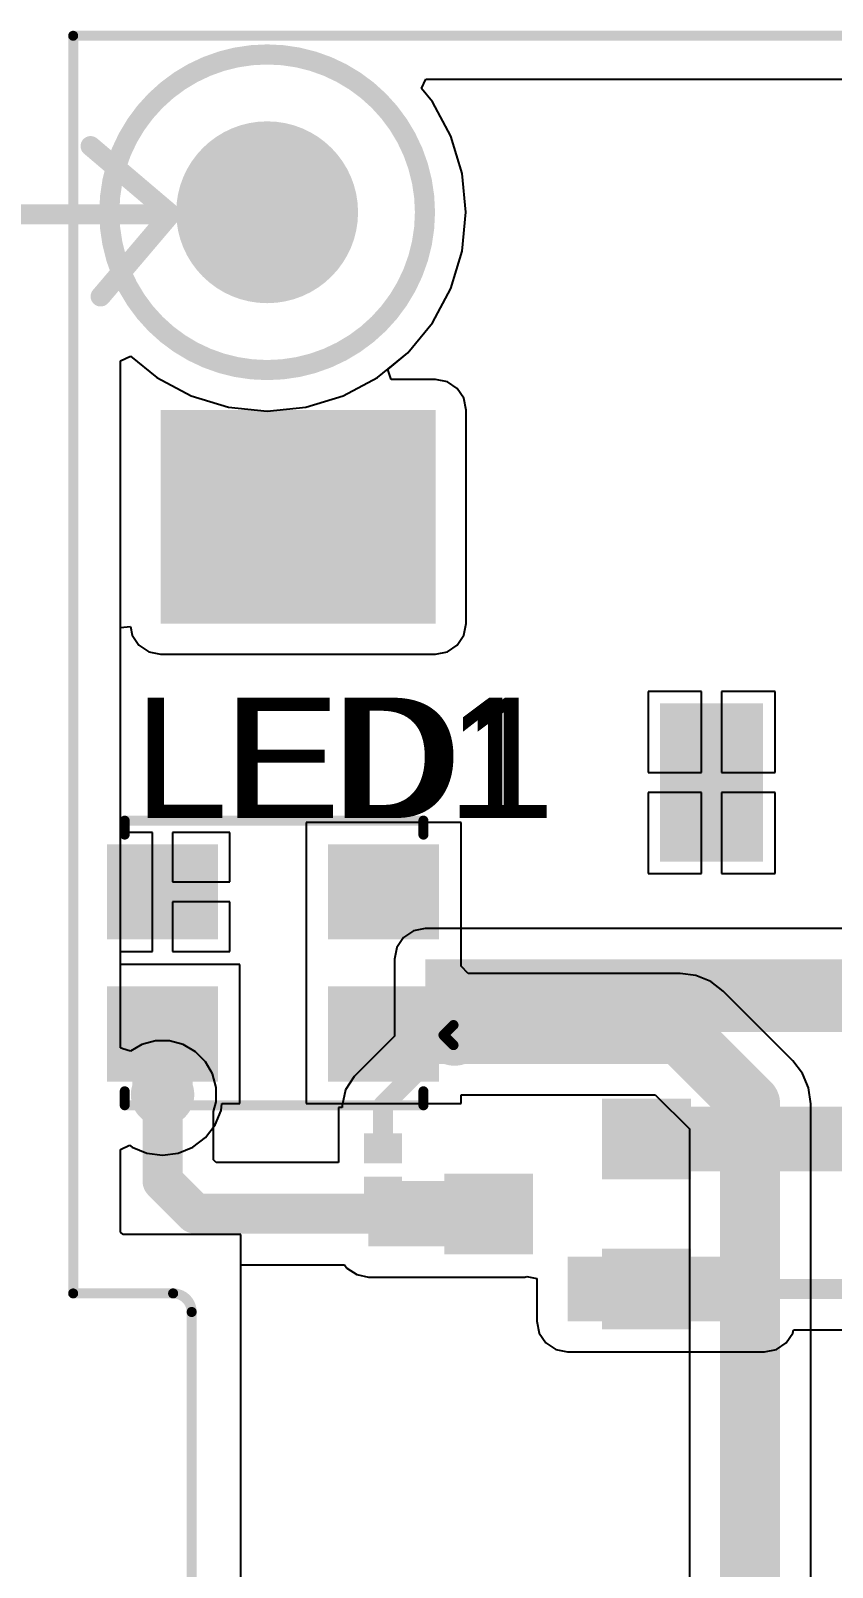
# Model space of a CAD drawing. Header units: millimetres. Extents: x -25 to 98, y -11 to 79.
# Drawn here: x -3.04 to 7.11, y 21.41 to 40.87 of the extents above; entities that cross this region are included whole.
import ezdxf

# ---------------------------------------------------------------- set-up
doc = ezdxf.new("R2010")
doc.units = ezdxf.units.MM
for name, color, linetype in [('BottomLayer', 5, 'Continuous'), ('BottomPaste', 16, 'Continuous'), ('BottomSolder', 6, 'Continuous'), ('KeepOutLayer', 6, 'Continuous'), ('Mechanical1', 6, 'Continuous'), ('Mechanical2', 216, 'Continuous'), ('MultiLayer', 9, 'Continuous'), ('PadHoleLayer', 156, 'Continuous'), ('TopLayer', 1, 'Continuous'), ('TopOverlay', 2, 'Continuous'), ('TopPaste', 8, 'Continuous'), ('TopSolder', 216, 'Continuous'), ('ViaHoleLayer', 16, 'Continuous')]:
    doc.layers.add(name, color=color, linetype=linetype)
doc.styles.add('Arial', font='', dxfattribs={"height": 0.2})
doc.styles.get('Arial').set_extended_font_data('Arial')

# ---------------------------------------------------------------- blocks, each defined once
blk = doc.blocks.new('R___0201_B_10')
at = {"layer": 'BottomLayer'}
for points in [[(-0.41, 0.185), (-0.14, 0.185), (-0.14, -0.185), (-0.41, -0.185)], [(0.14, 0.185), (0.41, 0.185), (0.41, -0.185), (0.14, -0.185)]]:
    blk.add_hatch(color=5, dxfattribs=at).paths.add_polyline_path(points)
at = {"layer": 'BottomPaste'}
for points in [[(-0.41, 0.185), (-0.14, 0.185), (-0.14, -0.185), (-0.41, -0.185)], [(0.14, 0.185), (0.41, 0.185), (0.41, -0.185), (0.14, -0.185)]]:
    blk.add_hatch(color=16, dxfattribs=at).paths.add_polyline_path(points)
at = {"layer": 'BottomSolder'}
for points in [[(-0.465, 0.24), (-0.085, 0.24), (-0.085, -0.24), (-0.465, -0.24)], [(0.085, 0.24), (0.465, 0.24), (0.465, -0.24), (0.085, -0.24)]]:
    blk.add_hatch(color=6, dxfattribs=at).paths.add_polyline_path(points)
blk = doc.blocks.new('R___0201_B_11')
at = {"layer": 'BottomLayer'}
for points in [[(-0.41, 0.185), (-0.14, 0.185), (-0.14, -0.185), (-0.41, -0.185)], [(0.14, 0.185), (0.41, 0.185), (0.41, -0.185), (0.14, -0.185)]]:
    blk.add_hatch(color=5, dxfattribs=at).paths.add_polyline_path(points)
at = {"layer": 'BottomPaste'}
for points in [[(-0.41, 0.185), (-0.14, 0.185), (-0.14, -0.185), (-0.41, -0.185)], [(0.14, 0.185), (0.41, 0.185), (0.41, -0.185), (0.14, -0.185)]]:
    blk.add_hatch(color=16, dxfattribs=at).paths.add_polyline_path(points)
at = {"layer": 'BottomSolder'}
for points in [[(-0.465, 0.24), (-0.085, 0.24), (-0.085, -0.24), (-0.465, -0.24)], [(0.085, 0.24), (0.465, 0.24), (0.465, -0.24), (0.085, -0.24)]]:
    blk.add_hatch(color=6, dxfattribs=at).paths.add_polyline_path(points)
blk = doc.blocks.new('S___23_B_13')
at = {"layer": 'BottomLayer'}
for points in [[(-1.36, 1.46), (-0.54, 1.46), (-0.54, 0.54), (-1.36, 0.54)], [(0.54, 1.46), (1.36, 1.46), (1.36, 0.54), (0.54, 0.54)], [(-0.41, -0.54), (0.41, -0.54), (0.41, -1.46), (-0.41, -1.46)]]:
    blk.add_hatch(color=5, dxfattribs=at).paths.add_polyline_path(points)
at = {"layer": 'BottomPaste'}
for points in [[(-1.36, 1.46), (-0.54, 1.46), (-0.54, 0.54), (-1.36, 0.54)], [(0.54, 1.46), (1.36, 1.46), (1.36, 0.54), (0.54, 0.54)], [(-0.41, -0.54), (0.41, -0.54), (0.41, -1.46), (-0.41, -1.46)]]:
    blk.add_hatch(color=16, dxfattribs=at).paths.add_polyline_path(points)
at = {"layer": 'BottomSolder'}
for points in [[(-1.462, 1.562), (-0.438, 1.562), (-0.438, 0.438), (-1.462, 0.438)], [(0.438, 1.562), (1.462, 1.562), (1.462, 0.438), (0.438, 0.438)], [(-0.512, -0.438), (0.512, -0.438), (0.512, -1.562), (-0.512, -1.562)]]:
    blk.add_hatch(color=6, dxfattribs=at).paths.add_polyline_path(points)
blk = doc.blocks.new('WS2812B_M____14')
at = {"layer": 'TopLayer'}
for points in [[(-2, 1.4), (-0.8, 1.4), (-0.8, 0.4), (-2, 0.4)], [(0.8, 1.4), (2, 1.4), (2, 0.4), (0.8, 0.4)], [(-2, -0.4), (-0.8, -0.4), (-0.8, -1.4), (-2, -1.4)], [(0.8, -0.4), (2, -0.4), (2, -1.4), (0.8, -1.4)]]:
    blk.add_hatch(color=1, dxfattribs=at).paths.add_polyline_path(points)
at = {"layer": 'TopPaste'}
for points in [[(-2, 1.4), (-0.8, 1.4), (-0.8, 0.4), (-2, 0.4)], [(0.8, 1.4), (2, 1.4), (2, 0.4), (0.8, 0.4)], [(-2, -0.4), (-0.8, -0.4), (-0.8, -1.4), (-2, -1.4)], [(0.8, -0.4), (2, -0.4), (2, -1.4), (0.8, -1.4)]]:
    blk.add_hatch(color=8, dxfattribs=at).paths.add_polyline_path(points)
at = {"layer": 'TopSolder'}
for points in [[(-2.102, 1.502), (-0.698, 1.502), (-0.698, 0.298), (-2.102, 0.298)], [(0.698, 1.502), (2.102, 1.502), (2.102, 0.298), (0.698, 0.298)], [(-2.102, -0.298), (-0.698, -0.298), (-0.698, -1.502), (-2.102, -1.502)], [(0.698, -0.298), (2.102, -0.298), (2.102, -1.502), (0.698, -1.502)]]:
    blk.add_hatch(color=216, dxfattribs=at).paths.add_polyline_path(points)
at = {"layer": 'TopOverlay', "const_width": 0.127}
for points in [[(-1.905, 1.803), (-1.905, 1.626)], [(1.88, 1.803), (-1.905, 1.803)], [(1.88, 1.803), (1.88, 1.626)], [(-2.286, 1.041), (-2.286, 0.787)], [(-2.159, 0.914), (-2.286, 1.041)], [(-2.159, 0.914), (-2.286, 0.787)], [(-1.905, -1.626), (-1.905, -1.803)], [(1.88, -1.803), (-1.905, -1.803)], [(1.88, -1.626), (1.88, -1.803)]]:
    blk.add_lwpolyline(points, dxfattribs=at)
at = {"layer": 'TopOverlay', "const_width": 0.0635}
for points in [[(-1.937, 1.803, 1), (-1.873, 1.803, 1)], [(-1.937, 1.803, 1), (-1.873, 1.803, 1)], [(1.848, 1.803, 1), (1.911, 1.803, 1)], [(1.848, 1.803, 1), (1.911, 1.803, 1)], [(-1.937, 1.626, 1), (-1.873, 1.626, 1)], [(1.848, 1.626, 1), (1.911, 1.626, 1)], [(-2.318, 1.041, 1), (-2.254, 1.041, 1)], [(-2.318, 1.041, 1), (-2.254, 1.041, 1)], [(-2.191, 0.914, 1), (-2.127, 0.914, 1)], [(-2.191, 0.914, 1), (-2.127, 0.914, 1)], [(-2.318, 0.787, 1), (-2.254, 0.787, 1)], [(-2.318, 0.787, 1), (-2.254, 0.787, 1)], [(-1.937, -1.626, 1), (-1.873, -1.626, 1)], [(-1.937, -1.803, 1), (-1.873, -1.803, 1)], [(-1.937, -1.803, 1), (-1.873, -1.803, 1)], [(1.848, -1.626, 1), (1.911, -1.626, 1)], [(1.848, -1.803, 1), (1.911, -1.803, 1)], [(1.848, -1.803, 1), (1.911, -1.803, 1)]]:
    blk.add_lwpolyline(points, format="xyb", close=True, dxfattribs=at)
at = {"layer": 'TopOverlay'}
blk.add_text('LED1', height=1.524, rotation=-180, dxfattribs=at).set_placement((1.754, -1.837))
blk = doc.blocks.new('F0502_B_18_15T_R_B_16')
at = {"layer": 'BottomLayer'}
for points in [[(-5.87, 0.45), (-6.97, 0.45), (-6.97, 2.25), (-5.87, 2.25)], [(5.87, 2.25), (6.97, 2.25), (6.97, 0.45), (5.87, 0.45)], [(-4.4, -0.89), (-4.1, -0.89), (-4.1, -1.81), (-4.4, -1.81)], [(-3.9, -0.89), (-3.6, -0.89), (-3.6, -1.81), (-3.9, -1.81)], [(-3.4, -0.89), (-3.1, -0.89), (-3.1, -1.81), (-3.4, -1.81)], [(-2.9, -0.89), (-2.6, -0.89), (-2.6, -1.81), (-2.9, -1.81)], [(-2.4, -0.89), (-2.1, -0.89), (-2.1, -1.81), (-2.4, -1.81)], [(-1.9, -0.89), (-1.6, -0.89), (-1.6, -1.81), (-1.9, -1.81)], [(-1.4, -0.89), (-1.1, -0.89), (-1.1, -1.81), (-1.4, -1.81)], [(-0.9, -0.89), (-0.6, -0.89), (-0.6, -1.81), (-0.9, -1.81)], [(-0.4, -0.89), (-0.1, -0.89), (-0.1, -1.81), (-0.4, -1.81)], [(0.1, -0.89), (0.4, -0.89), (0.4, -1.81), (0.1, -1.81)], [(0.6, -0.89), (0.9, -0.89), (0.9, -1.81), (0.6, -1.81)], [(1.1, -0.89), (1.4, -0.89), (1.4, -1.81), (1.1, -1.81)], [(1.6, -0.89), (1.9, -0.89), (1.9, -1.81), (1.6, -1.81)], [(2.1, -0.89), (2.4, -0.89), (2.4, -1.81), (2.1, -1.81)], [(2.6, -0.89), (2.9, -0.89), (2.9, -1.81), (2.6, -1.81)], [(3.1, -0.89), (3.4, -0.89), (3.4, -1.81), (3.1, -1.81)], [(3.6, -0.89), (3.9, -0.89), (3.9, -1.81), (3.6, -1.81)], [(4.1, -0.89), (4.4, -0.89), (4.4, -1.81), (4.1, -1.81)]]:
    blk.add_hatch(color=5, dxfattribs=at).paths.add_polyline_path(points)
at = {"layer": 'BottomPaste'}
for points in [[(-5.87, 0.45), (-6.97, 0.45), (-6.97, 2.25), (-5.87, 2.25)], [(5.87, 2.25), (6.97, 2.25), (6.97, 0.45), (5.87, 0.45)], [(-4.4, -0.89), (-4.1, -0.89), (-4.1, -1.81), (-4.4, -1.81)], [(-3.9, -0.89), (-3.6, -0.89), (-3.6, -1.81), (-3.9, -1.81)], [(-3.4, -0.89), (-3.1, -0.89), (-3.1, -1.81), (-3.4, -1.81)], [(-2.9, -0.89), (-2.6, -0.89), (-2.6, -1.81), (-2.9, -1.81)], [(-2.4, -0.89), (-2.1, -0.89), (-2.1, -1.81), (-2.4, -1.81)], [(-1.9, -0.89), (-1.6, -0.89), (-1.6, -1.81), (-1.9, -1.81)], [(-1.4, -0.89), (-1.1, -0.89), (-1.1, -1.81), (-1.4, -1.81)], [(-0.9, -0.89), (-0.6, -0.89), (-0.6, -1.81), (-0.9, -1.81)], [(-0.4, -0.89), (-0.1, -0.89), (-0.1, -1.81), (-0.4, -1.81)], [(0.1, -0.89), (0.4, -0.89), (0.4, -1.81), (0.1, -1.81)], [(0.6, -0.89), (0.9, -0.89), (0.9, -1.81), (0.6, -1.81)], [(1.1, -0.89), (1.4, -0.89), (1.4, -1.81), (1.1, -1.81)], [(1.6, -0.89), (1.9, -0.89), (1.9, -1.81), (1.6, -1.81)], [(2.1, -0.89), (2.4, -0.89), (2.4, -1.81), (2.1, -1.81)], [(2.6, -0.89), (2.9, -0.89), (2.9, -1.81), (2.6, -1.81)], [(3.1, -0.89), (3.4, -0.89), (3.4, -1.81), (3.1, -1.81)], [(3.6, -0.89), (3.9, -0.89), (3.9, -1.81), (3.6, -1.81)], [(4.1, -0.89), (4.4, -0.89), (4.4, -1.81), (4.1, -1.81)]]:
    blk.add_hatch(color=16, dxfattribs=at).paths.add_polyline_path(points)
at = {"layer": 'BottomSolder'}
for points in [[(-5.768, 0.348), (-7.072, 0.348), (-7.072, 2.352), (-5.768, 2.352)], [(5.768, 2.352), (7.072, 2.352), (7.072, 0.348), (5.768, 0.348)], [(-4.502, -0.788), (-3.998, -0.788), (-3.998, -1.912), (-4.502, -1.912)], [(-4.002, -0.788), (-3.498, -0.788), (-3.498, -1.912), (-4.002, -1.912)], [(-3.502, -0.788), (-2.998, -0.788), (-2.998, -1.912), (-3.502, -1.912)], [(-3.002, -0.788), (-2.498, -0.788), (-2.498, -1.912), (-3.002, -1.912)], [(-2.502, -0.788), (-1.998, -0.788), (-1.998, -1.912), (-2.502, -1.912)], [(-2.002, -0.788), (-1.498, -0.788), (-1.498, -1.912), (-2.002, -1.912)], [(-1.502, -0.788), (-0.998, -0.788), (-0.998, -1.912), (-1.502, -1.912)], [(-1.002, -0.788), (-0.498, -0.788), (-0.498, -1.912), (-1.002, -1.912)], [(-0.502, -0.788), (0.002, -0.788), (0.002, -1.912), (-0.502, -1.912)], [(-0.002, -0.788), (0.502, -0.788), (0.502, -1.912), (-0.002, -1.912)], [(0.498, -0.788), (1.002, -0.788), (1.002, -1.912), (0.498, -1.912)], [(0.998, -0.788), (1.502, -0.788), (1.502, -1.912), (0.998, -1.912)], [(1.498, -0.788), (2.002, -0.788), (2.002, -1.912), (1.498, -1.912)], [(1.998, -0.788), (2.502, -0.788), (2.502, -1.912), (1.998, -1.912)], [(2.498, -0.788), (3.002, -0.788), (3.002, -1.912), (2.498, -1.912)], [(2.998, -0.788), (3.502, -0.788), (3.502, -1.912), (2.998, -1.912)], [(3.498, -0.788), (4.002, -0.788), (4.002, -1.912), (3.498, -1.912)], [(3.998, -0.788), (4.502, -0.788), (4.502, -1.912), (3.998, -1.912)]]:
    blk.add_hatch(color=6, dxfattribs=at).paths.add_polyline_path(points)

msp = doc.modelspace()

# ---------------------------------------------------------------- hatches: boundary and pattern name
at = {"layer": 'BottomLayer'}
h = msp.add_hatch(color=5, dxfattribs=at)
edge = h.paths.add_edge_path()
edge.add_arc((-0.047, 38.574), 1.05, 0, 360)
for points in [[(-1.397, 33.363), (2.087, 33.363), (2.087, 36.068), (-1.397, 36.068)], [(1.956, 27.813), (3.531, 27.813), (3.531, 29.11), (1.956, 29.11)], [(2.759, 28.19), (7.904, 28.19), (7.904, 29.11), (2.759, 29.11)], [(4.299, 26.423), (8.754, 26.423), (8.754, 27.243), (4.299, 27.243)], [(1.237, 25.473), (3.219, 25.473), (3.219, 26.301), (1.237, 26.301)], [(3.759, 24.523), (6.256, 24.523), (6.256, 25.343), (3.759, 25.343)]]:
    msp.add_hatch(color=5, dxfattribs=at).paths.add_polyline_path(points)
h = msp.add_hatch(color=5, dxfattribs=at)
edge = h.paths.add_edge_path()
edge.add_arc((2.327, 28.163), 0.3, 0, 360)
h = msp.add_hatch(color=5, dxfattribs=at)
edge = h.paths.add_edge_path()
edge.add_arc((-1.372, 27.394), 0.3, 0, 360)
at = {"layer": 'BottomSolder'}
h = msp.add_hatch(color=6, dxfattribs=at)
edge = h.paths.add_edge_path()
edge.add_arc((-0.047, 38.574), 1.152, 0, 360)
h = msp.add_hatch(color=6, dxfattribs=at)
edge = h.paths.add_edge_path()
edge.add_arc((2.327, 28.163), 0.402, 0, 360)
h = msp.add_hatch(color=6, dxfattribs=at)
edge = h.paths.add_edge_path()
edge.add_arc((-1.372, 27.394), 0.402, 0, 360)
at = {"layer": 'MultiLayer'}
h = msp.add_hatch(color=9, dxfattribs=at)
edge = h.paths.add_edge_path()
edge.add_arc((-0.047, 38.574), 1.05, 0, 360)
at = {"layer": 'PadHoleLayer'}
h = msp.add_hatch(color=156, dxfattribs=at)
edge = h.paths.add_edge_path()
edge.add_arc((-0.047, 38.574), 1.05, 0, 360)
at = {"layer": 'TopLayer'}
h = msp.add_hatch(color=1, dxfattribs=at)
edge = h.paths.add_edge_path()
edge.add_arc((-0.047, 38.574), 1.05, 0, 360)
h = msp.add_hatch(color=1, dxfattribs=at)
edge = h.paths.add_edge_path()
edge.add_arc((2.327, 28.163), 0.3, 0, 360)
h = msp.add_hatch(color=1, dxfattribs=at)
edge = h.paths.add_edge_path()
edge.add_arc((-1.372, 27.394), 0.3, 0, 360)
at = {"layer": 'TopSolder'}
h = msp.add_hatch(color=216, dxfattribs=at)
edge = h.paths.add_edge_path()
edge.add_arc((-0.047, 38.574), 1.152, 0, 360)
h = msp.add_hatch(color=216, dxfattribs=at)
edge = h.paths.add_edge_path()
edge.add_arc((2.327, 28.163), 0.402, 0, 360)
h = msp.add_hatch(color=216, dxfattribs=at)
edge = h.paths.add_edge_path()
edge.add_arc((-1.372, 27.394), 0.402, 0, 360)
at = {"layer": 'ViaHoleLayer'}
h = msp.add_hatch(color=16, dxfattribs=at)
edge = h.paths.add_edge_path()
edge.add_arc((2.327, 28.163), 0.15, 0, 360)
h = msp.add_hatch(color=16, dxfattribs=at)
edge = h.paths.add_edge_path()
edge.add_arc((-1.372, 27.394), 0.15, 0, 360)

# ---------------------------------------------------------------- linework, layer by layer
at = {"layer": 'BottomLayer'}
for p, q in [((1.908, 40.144), (1.962, 40.259)), ((2.048, 39.974), (1.908, 40.144)), ((1.962, 40.259), (81.19, 40.259)), ((2.281, 39.538), (2.048, 39.974)), ((2.424, 39.065), (2.281, 39.538)), ((2.472, 38.574), (2.424, 39.065)), ((2.424, 38.083), (2.472, 38.574)), ((2.281, 37.61), (2.424, 38.083)), ((2.048, 37.174), (2.281, 37.61)), ((1.735, 36.793), (2.048, 37.174)), ((1.48, 36.583), (1.735, 36.793)), ((1.525, 36.456), (1.48, 36.583)), ((2.087, 36.456), (1.525, 36.456)), ((2.236, 36.427), (2.087, 36.456)), ((2.362, 36.343), (2.236, 36.427)), ((2.446, 36.217), (2.362, 36.343)), ((2.475, 36.068), (2.446, 36.217)), ((2.475, 33.363), (2.475, 36.068)), ((-1.905, 33.312), (-1.778, 33.325)), ((-1.905, 27.987), (-1.905, 33.312)), ((-1.778, 33.325), (-1.756, 33.214)), ((2.446, 33.214), (2.475, 33.363)), ((-1.756, 33.214), (-1.672, 33.088)), ((2.362, 33.088), (2.446, 33.214)), ((-1.672, 33.088), (-1.546, 33.004)), ((-1.546, 33.004), (-1.397, 32.974)), ((-1.397, 32.974), (2.087, 32.974)), ((2.087, 32.974), (2.236, 33.004)), ((2.236, 33.004), (2.362, 33.088)), ((5.457, 32.504), (4.78, 32.504)), ((4.78, 32.504), (4.78, 31.477)), ((5.457, 31.477), (5.457, 32.504)), ((6.388, 32.504), (5.711, 32.504)), ((5.711, 32.504), (5.711, 31.477)), ((6.388, 31.477), (6.388, 32.504)), ((4.78, 31.477), (5.457, 31.477)), ((5.711, 31.477), (6.388, 31.477)), ((5.457, 31.223), (4.78, 31.223)), ((4.78, 31.223), (4.78, 30.196)), ((5.457, 30.196), (5.457, 31.223)), ((6.388, 31.223), (5.711, 31.223)), ((5.711, 31.223), (5.711, 30.196)), ((6.388, 30.196), (6.388, 31.223)), ((4.78, 30.196), (5.457, 30.196)), ((5.711, 30.196), (6.388, 30.196)), ((1.807, 29.469), (1.681, 29.385)), ((1.956, 29.498), (1.807, 29.469)), ((7.409, 29.498), (1.956, 29.498)), ((1.597, 29.259), (1.567, 29.11)), ((1.681, 29.385), (1.597, 29.259)), ((1.567, 29.11), (1.567, 28.136)), ((-1.462, 28.075), (-1.635, 28.029)), ((-1.283, 28.075), (-1.462, 28.075)), ((-1.109, 28.029), (-1.283, 28.075)), ((1.567, 28.136), (1.056, 27.625)), ((-1.874, 27.974), (-1.905, 27.987)), ((-1.778, 27.946), (-1.874, 27.974)), ((-1.635, 28.029), (-1.778, 27.946)), ((-0.954, 27.939), (-1.109, 28.029)), ((-0.827, 27.812), (-0.954, 27.939)), ((-0.738, 27.657), (-0.827, 27.812)), ((-0.691, 27.484), (-0.738, 27.657)), ((-0.691, 27.305), (-0.691, 27.484)), ((0.944, 27.457), (0.904, 27.259)), ((1.056, 27.625), (0.944, 27.457)), ((-0.725, 27.179), (-0.691, 27.305)), ((0.904, 27.259), (0.904, 27.232)), ((-0.725, 26.569), (-0.725, 27.179)), ((0.904, 27.232), (0.856, 27.232)), ((0.856, 27.232), (0.856, 26.535)), ((-0.691, 26.535), (-0.725, 26.569)), ((0.856, 26.535), (-0.691, 26.535)), ((-0.381, 12.954), (-0.381, 25.24)), ((-0.381, 25.24), (0.934, 25.24)), ((0.934, 25.24), (0.963, 25.198)), ((0.963, 25.198), (1.089, 25.114)), ((1.089, 25.114), (1.237, 25.084)), ((1.237, 25.084), (3.219, 25.084)), ((3.219, 25.084), (3.244, 25.089)), ((3.244, 25.089), (3.371, 25.063)), ((3.371, 25.063), (3.371, 24.523)), ((3.371, 24.523), (3.4, 24.374)), ((3.4, 24.374), (3.485, 24.248)), ((6.53, 24.248), (6.614, 24.374)), ((6.614, 24.374), (6.623, 24.415)), ((6.623, 24.415), (9.703, 24.415)), ((3.485, 24.248), (3.611, 24.164)), ((3.611, 24.164), (3.759, 24.134)), ((6.256, 24.134), (6.404, 24.164)), ((6.404, 24.164), (6.53, 24.248)), ((3.759, 24.134), (6.256, 24.134))]:
    msp.add_line(p, q, dxfattribs=at)
for points, const_width in [([(1.422, 27.259), (2.327, 28.163)], 0.254), ([(-1.372, 26.301), (-1.372, 27.394)], 0.508), ([(1.422, 26.716), (1.422, 27.259)], 0.254), ([(4.759, 26.833), (5.769, 26.833)], 0.254), ([(5.769, 26.833), (6.071, 26.531)], 0.254), ([(-1.372, 26.301), (-0.959, 25.888)], 0.508), ([(6.071, 25.751), (6.071, 26.531)], 0.254), ([(-0.959, 25.888), (2.754, 25.888)], 0.508), ([(5.219, 24.933), (9.703, 24.933)], 0.254)]:
    msp.add_lwpolyline(points, dxfattribs=dict(at, const_width=const_width))
for points, const_width in [([(2.263, 28.163, 1), (2.39, 28.163, 1)], 0.127), ([(-1.499, 27.394, 1), (-1.245, 27.394, 1)], 0.254), ([(1.359, 27.259, 1), (1.486, 27.259, 1)], 0.127), ([(1.359, 27.259, 1), (1.486, 27.259, 1)], 0.127), ([(4.696, 26.833, 1), (4.823, 26.833, 1)], 0.127), ([(5.706, 26.833, 1), (5.833, 26.833, 1)], 0.127), ([(5.706, 26.833, 1), (5.833, 26.833, 1)], 0.127), ([(1.359, 26.716, 1), (1.486, 26.716, 1)], 0.127), ([(-1.499, 26.301, 1), (-1.245, 26.301, 1)], 0.254), ([(-1.499, 26.301, 1), (-1.245, 26.301, 1)], 0.254), ([(6.007, 26.531, 1), (6.134, 26.531, 1)], 0.127), ([(6.007, 26.531, 1), (6.134, 26.531, 1)], 0.127), ([(-1.086, 25.888, 1), (-0.832, 25.888, 1)], 0.254), ([(-1.086, 25.888, 1), (-0.832, 25.888, 1)], 0.254), ([(2.627, 25.888, 1), (2.881, 25.888, 1)], 0.254), ([(6.007, 25.751, 1), (6.134, 25.751, 1)], 0.127), ([(5.156, 24.933, 1), (5.283, 24.933, 1)], 0.127)]:
    msp.add_lwpolyline(points, format="xyb", close=True, dxfattribs=dict(at, const_width=const_width))
at = {"layer": 'KeepOutLayer'}
for points, const_width in [([(1.952, 38.574, 1), (-2.046, 38.574, 1)], 0.254), ([(-2.109, 38.574, 1), (-1.982, 38.574, 1)], 0.127), ([(1.889, 38.574, 1), (2.016, 38.574, 1)], 0.127)]:
    msp.add_lwpolyline(points, format="xyb", close=True, dxfattribs=dict(at, const_width=const_width))
at = {"layer": 'Mechanical1', "const_width": 0.254}
for points in [[(-2.283, 39.412), (-1.267, 38.549)], [(-9.497, 38.549), (-1.267, 38.549)], [(-2.156, 37.507), (-1.293, 38.523)]]:
    msp.add_lwpolyline(points, dxfattribs=at)
at = {"layer": 'Mechanical1', "const_width": 0.127}
for points in [[(-2.347, 39.412, 1), (-2.22, 39.412, 1)], [(-1.356, 38.523, 1), (-1.229, 38.523, 1)], [(-1.331, 38.549, 1), (-1.204, 38.549, 1)], [(-1.331, 38.549, 1), (-1.204, 38.549, 1)], [(-2.22, 37.507, 1), (-2.093, 37.507, 1)]]:
    msp.add_lwpolyline(points, format="xyb", close=True, dxfattribs=at)
at = {"layer": 'Mechanical2', "const_width": 0.127}
for points in [[(-2.504, 40.81), (85.496, 40.81)], [(-2.504, 24.876), (-2.504, 40.81)], [(-2.504, 24.876), (-1.238, 24.876)], [(-1.004, 13.919), (-1.003, 24.641)]]:
    msp.add_lwpolyline(points, dxfattribs=at)
at = {"layer": 'Mechanical2', "const_width": 0.0635}
for points in [[(-2.536, 40.81, 1), (-2.473, 40.81, 1)], [(-2.536, 40.81, 1), (-2.473, 40.81, 1)], [(-2.536, 24.876, 1), (-2.473, 24.876, 1)], [(-2.536, 24.876, 1), (-2.473, 24.876, 1)], [(-1.27, 24.876, 1), (-1.206, 24.876, 1)], [(-1.27, 24.876, 1), (-1.206, 24.876, 1)], [(-1.035, 24.641, 1), (-0.971, 24.641, 1)], [(-1.035, 24.641, 1), (-0.971, 24.641, 1)]]:
    msp.add_lwpolyline(points, format="xyb", close=True, dxfattribs=at)
at = {"layer": 'Mechanical2', "const_width": 0.127}
msp.add_lwpolyline([(-1.238, 24.876, -0.414214), (-1.003, 24.641)], format="xyb", dxfattribs=at)
at = {"layer": 'TopLayer'}
for p, q in [((1.908, 40.144), (1.962, 40.259)), ((2.048, 39.974), (1.908, 40.144)), ((1.962, 40.259), (81.19, 40.259)), ((2.281, 39.538), (2.048, 39.974)), ((2.424, 39.065), (2.281, 39.538)), ((2.472, 38.574), (2.424, 39.065)), ((2.424, 38.083), (2.472, 38.574)), ((2.281, 37.61), (2.424, 38.083)), ((2.048, 37.174), (2.281, 37.61)), ((1.735, 36.793), (2.048, 37.174)), ((-1.905, 36.691), (-1.778, 36.751)), ((-1.905, 30.717), (-1.905, 36.691)), ((-1.778, 36.751), (-1.446, 36.479)), ((1.353, 36.479), (1.735, 36.793)), ((-1.446, 36.479), (-1.011, 36.247)), ((0.917, 36.247), (1.353, 36.479)), ((-1.011, 36.247), (-0.538, 36.103)), ((0.445, 36.103), (0.917, 36.247)), ((-0.538, 36.103), (-0.047, 36.055)), ((-0.047, 36.055), (0.445, 36.103)), ((2.409, 30.844), (0.447, 30.844)), ((0.447, 30.844), (0.447, 29.171)), ((2.409, 29.171), (2.409, 30.844)), ((-1.499, 30.717), (-1.905, 30.717)), ((-1.499, 29.963), (-1.499, 30.717)), ((-0.518, 30.717), (-1.245, 30.717)), ((-1.245, 30.717), (-1.245, 30.09)), ((-0.518, 30.09), (-0.518, 30.717)), ((-1.245, 30.09), (-0.518, 30.09)), ((-1.499, 29.209), (-1.499, 29.963)), ((-0.518, 29.836), (-1.245, 29.836)), ((-1.245, 29.836), (-1.245, 29.209)), ((-0.518, 29.209), (-0.518, 29.836)), ((-1.905, 29.044), (-1.905, 29.209)), ((-1.905, 29.209), (-1.499, 29.209)), ((-1.245, 29.209), (-0.518, 29.209)), ((-0.391, 29.044), (-1.905, 29.044)), ((-0.391, 27.282), (-0.391, 29.044)), ((0.447, 29.171), (0.447, 29.082)), ((0.447, 29.082), (0.447, 28.955)), ((2.409, 29.021), (2.409, 29.171)), ((2.499, 28.931), (2.409, 29.021)), ((0.447, 28.955), (0.447, 27.282)), ((5.187, 28.931), (2.499, 28.931)), ((5.386, 28.905), (5.187, 28.931)), ((5.572, 28.828), (5.386, 28.905)), ((5.731, 28.706), (5.572, 28.828)), ((6.614, 27.823), (5.731, 28.706)), ((6.736, 27.664), (6.614, 27.823)), ((6.813, 27.479), (6.736, 27.664)), ((6.839, 27.28), (6.813, 27.479)), ((-0.63, 27.195), (-0.619, 27.282)), ((-0.619, 27.282), (-0.391, 27.282)), ((0.447, 27.282), (2.409, 27.282)), ((2.409, 27.282), (2.409, 27.394)), ((2.409, 27.394), (4.869, 27.394)), ((4.869, 27.394), (5.302, 26.961)), ((6.839, 5.283), (6.839, 27.28)), ((-0.707, 27.01), (-0.63, 27.195)), ((-0.829, 26.851), (-0.707, 27.01)), ((5.302, 26.961), (5.302, 5.602)), ((-1.905, 26.699), (-1.791, 26.755)), ((-1.905, 25.654), (-1.905, 26.699)), ((-1.791, 26.755), (-1.757, 26.729)), ((-1.757, 26.729), (-1.571, 26.652)), ((-1.173, 26.652), (-0.988, 26.729)), ((-0.988, 26.729), (-0.829, 26.851)), ((-1.571, 26.652), (-1.372, 26.626)), ((-1.372, 26.626), (-1.173, 26.652)), ((-1.873, 25.622), (-1.905, 25.654)), ((-0.381, 25.622), (-1.873, 25.622)), ((-0.381, 12.954), (-0.381, 25.622))]:
    msp.add_line(p, q, dxfattribs=at)
at = {"layer": 'TopLayer', "const_width": 0.762}
for points in [[(-1.372, 27.394), (-1.372, 28.163)], [(1.428, 28.163), (2.327, 28.163)], [(2.327, 28.163), (5.187, 28.163)], [(5.187, 28.163), (6.071, 27.28)], [(6.071, 5.283), (6.071, 27.28)]]:
    msp.add_lwpolyline(points, dxfattribs=at)
at = {"layer": 'TopLayer', "const_width": 0.381}
for points in [[(-1.563, 28.163, 1), (-1.182, 28.163, 1)], [(1.237, 28.163, 1), (1.618, 28.163, 1)], [(2.136, 28.163, 1), (2.517, 28.163, 1)], [(2.136, 28.163, 1), (2.517, 28.163, 1)], [(4.997, 28.163, 1), (5.378, 28.163, 1)], [(4.997, 28.163, 1), (5.378, 28.163, 1)], [(-1.563, 27.394, 1), (-1.182, 27.394, 1)], [(5.88, 27.28, 1), (6.261, 27.28, 1)], [(5.88, 27.28, 1), (6.261, 27.28, 1)]]:
    msp.add_lwpolyline(points, format="xyb", close=True, dxfattribs=at)
at = {"layer": 'TopOverlay'}
for points, const_width in [([(1.953, 38.574, 1), (-2.047, 38.574, 1)], 0.254), ([(-2.11, 38.574, 1), (-1.983, 38.574, 1)], 0.127), ([(1.89, 38.574, 1), (2.017, 38.574, 1)], 0.127)]:
    msp.add_lwpolyline(points, format="xyb", close=True, dxfattribs=dict(at, const_width=const_width))

# ---------------------------------------------------------------- block references
for name, p, rotation in [('WS2812B_M____14', (0.028, 29.063), 180), ('S___23_B_13', (3.759, 25.883), 270), ('R___0201_B_10', (1.422, 26.441), 270), ('R___0201_B_11', (6.071, 25.476), 270)]:
    msp.add_blockref(name, p, dxfattribs=dict(rotation=rotation))
msp.add_blockref('F0502_B_18_15T_R_B_16', (12.004, 30))

# ---------------------------------------------------------------- texts
at = {"layer": 'TopOverlay', "style": 'Arial'}
msp.add_text('LED1', height=1.524, dxfattribs=at).set_placement((-1.726, 30.9))

doc.saveas('drawing.dxf')
